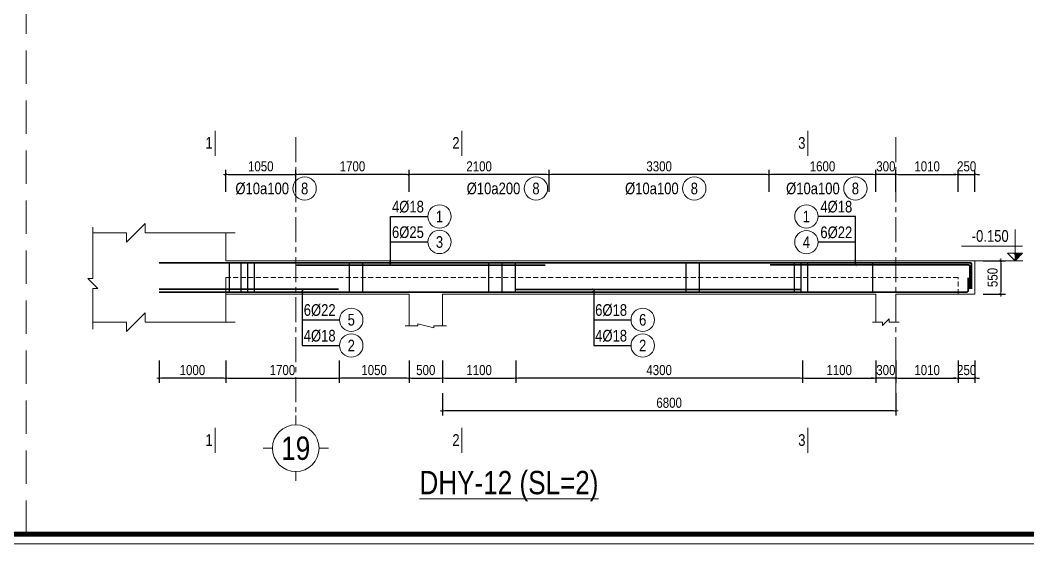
# Model space of a CAD drawing. Header units: millimetres. Extents: x 397144 to 10081729, y 99180 to 1327802.
# Drawn here: x 4993426 to 5008539, y 680550 to 688403 of the extents above; entities that cross this region are included whole.
import ezdxf
from ezdxf.enums import TextEntityAlignment as Align

# ---------------------------------------------------------------- set-up
doc = ezdxf.new("R2010")
doc.units = ezdxf.units.MM
doc.header["$PDSIZE"] = -10
doc.linetypes.add('CENTER', pattern=[2, 1.25, -0.25, 0.25, -0.25])
doc.linetypes.add('HIDDEN', pattern=[0.375, 0.25, -0.125])
doc.layers.get('0').update_dxf_attribs({"linetype": 'CONTINUOUS'})
doc.layers.get('Defpoints').update_dxf_attribs({"color": 12, "linetype": 'CONTINUOUS'})
for name, color, linetype, lineweight in [('DBAO', 3, 'CONTINUOUS', 13), ('kata_dim', 8, 'CONTINUOUS', 13), ('kata_grid', 8, 'CENTER', 13), ('kata_net khuat', 9, 'HIDDEN', 5), ('kata_net manh', 8, 'CONTINUOUS', 5), ('kata_net thay', 4, 'CONTINUOUS', 20), ('kata_text', 7, 'CONTINUOUS', 20), ('kata_thep chu', 1, 'CONTINUOUS', 35), ('kata_thep dai', 220, 'CONTINUOUS', 25)]:
    doc.layers.add(name, color=color, linetype=linetype, lineweight=lineweight)
doc.layers.add('KTH', color=7, linetype='CONTINUOUS', lineweight=5, true_color=0x004d99)
doc.styles.add('kata_text', font='arial.ttf', dxfattribs={"width": 0.8})
doc.styles.add('Star-HelCon', font='VHELVCN_0.TTF')
doc.dimstyles.new('kata_dim_70', dxfattribs={"dimscale": 70, "dimtxt": 2.15, "dimasz": 0.5, "dimexe": 1, "dimexo": 2, "dimtad": 1, "dimdec": 0, "dimrnd": 5, "dimzin": 0, "dimdsep": 46, "dimtxsty": 'Star-HelCon', "dimblk": 'kata_block_ArchTick', "dimcen": 0.09, "dimdle": 1.2, "dimclrd": 8, "dimclre": 8, "dimclrt": 3, "dimadec": 0, "dimazin": 0, "dimtfac": 1, "dimtdec": 0, "dimtix": 1, "dimtmove": 2, "dimatfit": 3, "dimfxl": 3.75, "dimfxlon": 1, "dimtolj": 1, "dimtzin": 0, "dimarcsym": 0})

# ---------------------------------------------------------------- blocks, each defined once
blk = doc.blocks.new('CHG_XX_Khung ten')
blk.add_lwpolyline([(15, 579), (826, 579), (826, 15), (15, 15)], close=True)
at = {"color": 4, "linetype": 'Continuous', "const_width": 1}
blk.add_lwpolyline([(17, 577), (824, 577), (824, 17), (17, 17)], close=True, dxfattribs=at)
blk = doc.blocks.new('kata_block_TD')
at = {"color": 6, "linetype": 'ByBlock', "lineweight": -2, "style": 'kata_text', "width": 0.8}
blk.add_attdef('SECTDET2', text='', height=5, dxfattribs=at).set_placement((0, 7.97), align=Align.CENTER)
at = {"color": 0, "linetype": 'ByBlock', "lineweight": -2, "style": 'kata_text', "width": 0.8}
blk.add_attdef('SECTDET1', text='', height=5, dxfattribs=at).set_placement((0, 1.47), align=Align.CENTER)
at = {"color": 3, "lineweight": 25, "style": 'kata_text', "width": 0.8}
blk.add_attdef('SSCALE', text='', height=2.5, dxfattribs=at).set_placement((0, -4), align=Align.CENTER)
blk = doc.blocks.new('kata_block_ArchTick')
at = {"color": 8}
blk.add_line((1, 0), (-1, 0), dxfattribs=at)
at = {"color": 8, "const_width": 0.15}
blk.add_lwpolyline([(-0.5, -0.5), (0.5, 0.5)], dxfattribs=at)
blk = doc.blocks.new('*D735')
at = {"layer": 'Defpoints', "color": 0, "transparency": 16777216}
for p in [(5006259, 686089), (5006259, 684794), (5006559, 684794)]:
    blk.add_point(p, dxfattribs=at)
at = {"layer": 'kata_dim', "color": 8, "lineweight": -2, "transparency": 16777216}
for p, q in [((5006259, 685827), (5006259, 686159)), ((5006559, 685827), (5006559, 686159)), ((5006224, 686089), (5006189, 686089)), ((5006559, 686089), (5006259, 686089)), ((5006594, 686089), (5006629, 686089))]:
    blk.add_line(p, q, dxfattribs=at)
at = {"layer": 'kata_dim', "color": 8, "lineweight": -2, "transparency": 16777216, "xscale": 35, "yscale": 35, "zscale": 35}
blk.add_blockref('kata_block_ArchTick', (5006259, 686089), dxfattribs=at)
at = {"layer": 'kata_dim', "color": 8, "lineweight": -2, "transparency": 16777216, "xscale": 35, "yscale": 35, "zscale": 35, "rotation": 180}
blk.add_blockref('kata_block_ArchTick', (5006559, 686089), dxfattribs=at)
at = {"layer": 'kata_dim', "color": 3, "transparency": 16777216, "insert": (5006409, 686210), "char_height": 150.5, "attachment_point": 5, "style": 'Star-HelCon'}
blk.add_mtext('\\A1;300', dxfattribs=at)
blk = doc.blocks.new('*D736')
at = {"layer": 'Defpoints', "color": 0, "transparency": 16777216}
for p in [(5004659, 686089), (5004659, 684794), (5006259, 684794)]:
    blk.add_point(p, dxfattribs=at)
at = {"layer": 'kata_dim', "color": 8, "lineweight": -2, "transparency": 16777216}
for p, q in [((5004659, 685827), (5004659, 686159)), ((5006259, 685827), (5006259, 686159)), ((5006224, 686089), (5004694, 686089))]:
    blk.add_line(p, q, dxfattribs=at)
at = {"layer": 'kata_dim', "color": 8, "lineweight": -2, "transparency": 16777216, "xscale": 35, "yscale": 35, "zscale": 35, "rotation": 180}
blk.add_blockref('kata_block_ArchTick', (5004659, 686089), dxfattribs=at)
at = {"layer": 'kata_dim', "color": 8, "lineweight": -2, "transparency": 16777216, "xscale": 35, "yscale": 35, "zscale": 35}
blk.add_blockref('kata_block_ArchTick', (5006259, 686089), dxfattribs=at)
at = {"layer": 'kata_dim', "color": 3, "transparency": 16777216, "insert": (5005459, 686210), "char_height": 150.5, "attachment_point": 5, "style": 'Star-HelCon'}
blk.add_mtext('\\A1;1600', dxfattribs=at)
blk = doc.blocks.new('*D737')
at = {"layer": 'Defpoints', "color": 0, "transparency": 16777216}
for p in [(5001359, 686089), (5001359, 684794), (5004659, 684794)]:
    blk.add_point(p, dxfattribs=at)
at = {"layer": 'kata_dim', "color": 8, "lineweight": -2, "transparency": 16777216}
for p, q in [((5001359, 685827), (5001359, 686159)), ((5004659, 685827), (5004659, 686159)), ((5004624, 686089), (5001394, 686089))]:
    blk.add_line(p, q, dxfattribs=at)
at = {"layer": 'kata_dim', "color": 8, "lineweight": -2, "transparency": 16777216, "xscale": 35, "yscale": 35, "zscale": 35, "rotation": 180}
blk.add_blockref('kata_block_ArchTick', (5001359, 686089), dxfattribs=at)
at = {"layer": 'kata_dim', "color": 8, "lineweight": -2, "transparency": 16777216, "xscale": 35, "yscale": 35, "zscale": 35}
blk.add_blockref('kata_block_ArchTick', (5004659, 686089), dxfattribs=at)
at = {"layer": 'kata_dim', "color": 3, "transparency": 16777216, "insert": (5003009, 686210), "char_height": 150.5, "attachment_point": 5, "style": 'Star-HelCon'}
blk.add_mtext('\\A1;3300', dxfattribs=at)
blk = doc.blocks.new('*D738')
at = {"layer": 'Defpoints', "color": 0, "transparency": 16777216}
for p in [(4997559, 686089), (4997559, 684794), (4999259, 684294)]:
    blk.add_point(p, dxfattribs=at)
at = {"layer": 'kata_dim', "color": 8, "lineweight": -2, "transparency": 16777216}
for p, q in [((4997559, 685827), (4997559, 686159)), ((4999259, 685827), (4999259, 686159)), ((4999224, 686089), (4997594, 686089))]:
    blk.add_line(p, q, dxfattribs=at)
at = {"layer": 'kata_dim', "color": 8, "lineweight": -2, "transparency": 16777216, "xscale": 35, "yscale": 35, "zscale": 35, "rotation": 180}
blk.add_blockref('kata_block_ArchTick', (4997559, 686089), dxfattribs=at)
at = {"layer": 'kata_dim', "color": 8, "lineweight": -2, "transparency": 16777216, "xscale": 35, "yscale": 35, "zscale": 35}
blk.add_blockref('kata_block_ArchTick', (4999259, 686089), dxfattribs=at)
at = {"layer": 'kata_dim', "color": 3, "transparency": 16777216, "insert": (4998409, 686210), "char_height": 150.5, "attachment_point": 5, "style": 'Star-HelCon'}
blk.add_mtext('\\A1;1700', dxfattribs=at)
blk = doc.blocks.new('*D739')
at = {"layer": 'Defpoints', "color": 0, "transparency": 16777216}
for p in [(5007151, 684794), (5007151, 684294), (5008131, 684294)]:
    blk.add_point(p, dxfattribs=at)
at = {"layer": 'kata_dim', "color": 8, "lineweight": -2, "transparency": 16777216}
for p, q in [((5007868, 684794), (5008201, 684794)), ((5008131, 684759), (5008131, 684329)), ((5007868, 684294), (5008201, 684294))]:
    blk.add_line(p, q, dxfattribs=at)
at = {"layer": 'kata_dim', "color": 8, "lineweight": -2, "transparency": 16777216, "xscale": 35, "yscale": 35, "zscale": 35}
for p, rotation in [((5008131, 684794), 90), ((5008131, 684294), 270)]:
    blk.add_blockref('kata_block_ArchTick', p, dxfattribs=dict(at, rotation=rotation))
at = {"layer": 'kata_dim', "color": 3, "transparency": 16777216, "insert": (5008010, 684544), "char_height": 150.5, "attachment_point": 5, "rotation": 90, "style": 'Star-HelCon'}
blk.add_mtext('\\A1;550', dxfattribs=at)
blk = doc.blocks.new('kata_block_CT')
blk.add_hatch(color=256).paths.add_polyline_path([(0, 1.6), (-1.61, 1.6), (0, 0)])
at = {"ltscale": 50}
h = blk.add_hatch(dxfattribs=at)
h.set_pattern_fill('ANSI31', color=8, scale=1.406, style=0)
h.paths.add_polyline_path([(0, 1.6), (0, 0), (1.61, 1.6)])
at = {"color": 8, "ltscale": 50}
for p, q in [((-1.59, 3.14), (11.47, 3.14)), ((11.56, 0), (-1.64, 0))]:
    blk.add_line(p, q, dxfattribs=at)
for points in [[(0, 6.69), (0, 0)], [(0, 0), (-1.61, 1.6), (0, 1.6)], [(0, 0), (1.61, 1.6), (0, 1.6)]]:
    blk.add_lwpolyline(points, dxfattribs=at)
at = {"color": 3, "style": 'kata_text', "width": 0.8}
blk.add_attdef('CT', (1.41, 4.07), '', height=2.5, dxfattribs=at)
blk = doc.blocks.new('*D740')
at = {"layer": 'Defpoints', "color": 0, "transparency": 16777216}
for p in [(5006559, 683874), (4999759, 683278), (4999759, 682544)]:
    blk.add_point(p, dxfattribs=at)
at = {"layer": 'kata_dim', "color": 8, "lineweight": -2, "transparency": 16777216}
for p, q in [((4999759, 682807), (4999759, 682474)), ((5006559, 682807), (5006559, 682474)), ((5006524, 682544), (4999794, 682544))]:
    blk.add_line(p, q, dxfattribs=at)
at = {"layer": 'kata_dim', "color": 8, "lineweight": -2, "transparency": 16777216, "xscale": 35, "yscale": 35, "zscale": 35, "rotation": 180}
blk.add_blockref('kata_block_ArchTick', (4999759, 682544), dxfattribs=at)
at = {"layer": 'kata_dim', "color": 8, "lineweight": -2, "transparency": 16777216, "xscale": 35, "yscale": 35, "zscale": 35}
blk.add_blockref('kata_block_ArchTick', (5006559, 682544), dxfattribs=at)
at = {"layer": 'kata_dim', "color": 3, "transparency": 16777216, "insert": (5003159, 682665), "char_height": 150.5, "attachment_point": 5, "style": 'Star-HelCon'}
blk.add_mtext('\\A1;6800', dxfattribs=at)
blk = doc.blocks.new('*D741')
at = {"layer": 'Defpoints', "color": 0, "transparency": 16777216}
for p in [(5006259, 684294), (5006559, 684294), (5006259, 683034)]:
    blk.add_point(p, dxfattribs=at)
at = {"layer": 'kata_dim', "color": 8, "lineweight": -2, "transparency": 16777216}
for p, q in [((5006259, 683297), (5006259, 682964)), ((5006559, 683297), (5006559, 682964)), ((5006224, 683034), (5006189, 683034)), ((5006559, 683034), (5006259, 683034)), ((5006594, 683034), (5006629, 683034))]:
    blk.add_line(p, q, dxfattribs=at)
at = {"layer": 'kata_dim', "color": 8, "lineweight": -2, "transparency": 16777216, "xscale": 35, "yscale": 35, "zscale": 35}
blk.add_blockref('kata_block_ArchTick', (5006259, 683034), dxfattribs=at)
at = {"layer": 'kata_dim', "color": 8, "lineweight": -2, "transparency": 16777216, "xscale": 35, "yscale": 35, "zscale": 35, "rotation": 180}
blk.add_blockref('kata_block_ArchTick', (5006559, 683034), dxfattribs=at)
at = {"layer": 'kata_dim', "color": 3, "transparency": 16777216, "insert": (5006409, 683155), "char_height": 150.5, "attachment_point": 5, "style": 'Star-HelCon'}
blk.add_mtext('\\A1;300', dxfattribs=at)
blk = doc.blocks.new('*D742')
at = {"layer": 'Defpoints', "color": 0, "transparency": 16777216}
for p in [(5005159, 684294), (5006259, 684294), (5006259, 683034)]:
    blk.add_point(p, dxfattribs=at)
at = {"layer": 'kata_dim', "color": 8, "lineweight": -2, "transparency": 16777216}
for p, q in [((5005159, 683297), (5005159, 682964)), ((5006259, 683297), (5006259, 682964)), ((5005194, 683034), (5006224, 683034))]:
    blk.add_line(p, q, dxfattribs=at)
at = {"layer": 'kata_dim', "color": 8, "lineweight": -2, "transparency": 16777216, "xscale": 35, "yscale": 35, "zscale": 35, "rotation": 180}
blk.add_blockref('kata_block_ArchTick', (5005159, 683034), dxfattribs=at)
at = {"layer": 'kata_dim', "color": 8, "lineweight": -2, "transparency": 16777216, "xscale": 35, "yscale": 35, "zscale": 35}
blk.add_blockref('kata_block_ArchTick', (5006259, 683034), dxfattribs=at)
at = {"layer": 'kata_dim', "color": 3, "transparency": 16777216, "insert": (5005709, 683155), "char_height": 150.5, "attachment_point": 5, "style": 'Star-HelCon'}
blk.add_mtext('\\A1;1100', dxfattribs=at)
blk = doc.blocks.new('*D743')
at = {"layer": 'Defpoints', "color": 0, "transparency": 16777216}
for p in [(5005159, 684294), (5000859, 683297), (5000859, 683034)]:
    blk.add_point(p, dxfattribs=at)
at = {"layer": 'kata_dim', "color": 8, "lineweight": -2, "transparency": 16777216}
for p, q in [((5005159, 683297), (5005159, 682964)), ((5000859, 683157), (5000859, 682964)), ((5005124, 683034), (5000894, 683034))]:
    blk.add_line(p, q, dxfattribs=at)
at = {"layer": 'kata_dim', "color": 8, "lineweight": -2, "transparency": 16777216, "xscale": 35, "yscale": 35, "zscale": 35, "rotation": 180}
blk.add_blockref('kata_block_ArchTick', (5000859, 683034), dxfattribs=at)
at = {"layer": 'kata_dim', "color": 8, "lineweight": -2, "transparency": 16777216, "xscale": 35, "yscale": 35, "zscale": 35}
blk.add_blockref('kata_block_ArchTick', (5005159, 683034), dxfattribs=at)
at = {"layer": 'kata_dim', "color": 3, "transparency": 16777216, "insert": (5003009, 683155), "char_height": 150.5, "attachment_point": 5, "style": 'Star-HelCon'}
blk.add_mtext('\\A1;4300', dxfattribs=at)
blk = doc.blocks.new('*D744')
at = {"layer": 'Defpoints', "color": 0, "transparency": 16777216}
for p in [(4995509, 685827), (4996509, 684294), (4995509, 683034)]:
    blk.add_point(p, dxfattribs=at)
at = {"layer": 'kata_dim', "color": 8, "lineweight": -2, "transparency": 16777216}
for p, q in [((4995509, 683297), (4995509, 682964)), ((4996509, 683297), (4996509, 682964)), ((4996474, 683034), (4995544, 683034))]:
    blk.add_line(p, q, dxfattribs=at)
at = {"layer": 'kata_dim', "color": 8, "lineweight": -2, "transparency": 16777216, "xscale": 35, "yscale": 35, "zscale": 35, "rotation": 180}
blk.add_blockref('kata_block_ArchTick', (4995509, 683034), dxfattribs=at)
at = {"layer": 'kata_dim', "color": 8, "lineweight": -2, "transparency": 16777216, "xscale": 35, "yscale": 35, "zscale": 35}
blk.add_blockref('kata_block_ArchTick', (4996509, 683034), dxfattribs=at)
at = {"layer": 'kata_dim', "color": 3, "transparency": 16777216, "insert": (4996009, 683155), "char_height": 150.5, "attachment_point": 5, "style": 'Star-HelCon'}
blk.add_mtext('\\A1;1000', dxfattribs=at)
blk = doc.blocks.new('kata_block_GRID')
for p, q in [((0, 5), (0, 7)), ((-5, 0), (-7, 0)), ((5, 0), (7, 0)), ((0, -5), (0, -7))]:
    blk.add_line(p, q)
blk.add_circle((0, 0), 5)
at = {"color": 7, "style": 'kata_text', "width": 0.8}
blk.add_attdef('GRID', text='', height=5, dxfattribs=at).set_placement((0, 0), align=Align.MIDDLE)
blk = doc.blocks.new('*U11')
blk.add_circle((2.5, 0), 2.5)
at = {"layer": 'kata_text', "color": 3, "style": 'kata_text', "width": 0.8}
blk.add_attdef('DK2', text='', height=2.5, dxfattribs=at).set_placement((-0.85, 0.85), align=Align.RIGHT)
at = {"layer": 'kata_text', "color": 7, "style": 'kata_text', "width": 0.8}
blk.add_attdef('SH3', text='', height=2.5, dxfattribs=at).set_placement((2.5, 0), align=Align.MIDDLE)
blk = doc.blocks.new('*U14')
blk.add_circle((2.5, 0), 2.5)
at = {"layer": 'kata_text', "color": 3, "style": 'kata_text', "width": 0.8}
blk.add_attdef('DKKC2', text='', height=2.5, dxfattribs=at).set_placement((-0.85, -1.25), align=Align.RIGHT)
at = {"layer": 'kata_text', "color": 7, "style": 'kata_text', "width": 0.8}
blk.add_attdef('SH3', text='', height=2.5, dxfattribs=at).set_placement((2.5, 0), align=Align.MIDDLE)
blk = doc.blocks.new('*U12')
blk.add_circle((-2.5, 0), 2.5)
at = {"layer": 'kata_text', "color": 3, "style": 'kata_text', "width": 0.8}
blk.add_attdef('DK1', (0.5, 0.85), '', height=2.5, dxfattribs=at)
at = {"layer": 'kata_text', "color": 7, "style": 'kata_text', "width": 0.8}
blk.add_attdef('SH2', text='', height=2.5, dxfattribs=at).set_placement((-2.5, 0), align=Align.MIDDLE)
blk = doc.blocks.new('*D745')
at = {"layer": 'Defpoints', "color": 0, "transparency": 16777216}
for p in [(4996509, 684294), (4998209, 684294), (4998209, 683034)]:
    blk.add_point(p, dxfattribs=at)
at = {"layer": 'kata_dim', "color": 8, "lineweight": -2, "transparency": 16777216}
for p, q in [((4996509, 683297), (4996509, 682964)), ((4998209, 683297), (4998209, 682964)), ((4996544, 683034), (4998174, 683034))]:
    blk.add_line(p, q, dxfattribs=at)
at = {"layer": 'kata_dim', "color": 8, "lineweight": -2, "transparency": 16777216, "xscale": 35, "yscale": 35, "zscale": 35, "rotation": 180}
blk.add_blockref('kata_block_ArchTick', (4996509, 683034), dxfattribs=at)
at = {"layer": 'kata_dim', "color": 8, "lineweight": -2, "transparency": 16777216, "xscale": 35, "yscale": 35, "zscale": 35}
blk.add_blockref('kata_block_ArchTick', (4998209, 683034), dxfattribs=at)
at = {"layer": 'kata_dim', "color": 3, "transparency": 16777216, "insert": (4997359, 683155), "char_height": 150.5, "attachment_point": 5, "style": 'Star-HelCon'}
blk.add_mtext('\\A1;1700', dxfattribs=at)
blk = doc.blocks.new('*D746')
at = {"layer": 'Defpoints', "color": 0, "transparency": 16777216}
for p in [(4997559, 686089), (4996509, 685214), (4997559, 684794)]:
    blk.add_point(p, dxfattribs=at)
at = {"layer": 'KTH', "color": 8, "lineweight": -2, "transparency": 16777216}
for p, q in [((4996509, 685827), (4996509, 686159)), ((4997559, 685827), (4997559, 686159)), ((4996544, 686089), (4997524, 686089))]:
    blk.add_line(p, q, dxfattribs=at)
at = {"layer": 'KTH', "color": 8, "lineweight": -2, "transparency": 16777216, "xscale": 35, "yscale": 35, "zscale": 35, "rotation": 180}
blk.add_blockref('kata_block_ArchTick', (4996509, 686089), dxfattribs=at)
at = {"layer": 'KTH', "color": 8, "lineweight": -2, "transparency": 16777216, "xscale": 35, "yscale": 35, "zscale": 35}
blk.add_blockref('kata_block_ArchTick', (4997559, 686089), dxfattribs=at)
at = {"layer": 'KTH', "color": 3, "transparency": 16777216, "insert": (4997034, 686210), "char_height": 150.5, "attachment_point": 5, "style": 'Star-HelCon'}
blk.add_mtext('\\A1;1050', dxfattribs=at)
blk = doc.blocks.new('*D747')
at = {"layer": 'Defpoints', "color": 0, "ltscale": 0.8, "transparency": 16777216}
for p in [(5007496, 686089), (5006559, 684794), (5007496, 684544)]:
    blk.add_point(p, dxfattribs=at)
at = {"layer": 'kata_net thay', "color": 8, "lineweight": -2, "ltscale": 0.8, "transparency": 16777216}
for p, q in [((5006559, 685827), (5006559, 686159)), ((5007496, 685827), (5007496, 686159)), ((5006594, 686089), (5007461, 686089))]:
    blk.add_line(p, q, dxfattribs=at)
at = {"layer": 'kata_net thay', "color": 8, "lineweight": -2, "ltscale": 0.8, "transparency": 16777216, "xscale": 35, "yscale": 35, "zscale": 35, "rotation": 180}
blk.add_blockref('kata_block_ArchTick', (5006559, 686089), dxfattribs=at)
at = {"layer": 'kata_net thay', "color": 8, "lineweight": -2, "ltscale": 0.8, "transparency": 16777216, "xscale": 35, "yscale": 35, "zscale": 35}
blk.add_blockref('kata_block_ArchTick', (5007496, 686089), dxfattribs=at)
at = {"layer": 'kata_net thay', "color": 3, "ltscale": 0.8, "transparency": 16777216, "insert": (5007028, 686210), "char_height": 150.5, "attachment_point": 5, "style": 'Star-HelCon'}
blk.add_mtext('\\A1;1010', dxfattribs=at)
blk = doc.blocks.new('*D758')
at = {"layer": 'Defpoints', "color": 0, "ltscale": 0.8, "transparency": 16777216}
for p in [(5007746, 686089), (5007746, 684794), (5007496, 684544)]:
    blk.add_point(p, dxfattribs=at)
at = {"layer": 'kata_net thay', "color": 8, "lineweight": -2, "ltscale": 0.8, "transparency": 16777216}
for p, q in [((5007496, 685827), (5007496, 686159)), ((5007746, 685827), (5007746, 686159)), ((5007461, 686089), (5007426, 686089)), ((5007496, 686089), (5007746, 686089)), ((5007781, 686089), (5007816, 686089))]:
    blk.add_line(p, q, dxfattribs=at)
at = {"layer": 'kata_net thay', "color": 8, "lineweight": -2, "ltscale": 0.8, "transparency": 16777216, "xscale": 35, "yscale": 35, "zscale": 35}
blk.add_blockref('kata_block_ArchTick', (5007496, 686089), dxfattribs=at)
at = {"layer": 'kata_net thay', "color": 8, "lineweight": -2, "ltscale": 0.8, "transparency": 16777216, "xscale": 35, "yscale": 35, "zscale": 35, "rotation": 180}
blk.add_blockref('kata_block_ArchTick', (5007746, 686089), dxfattribs=at)
at = {"layer": 'kata_net thay', "color": 3, "ltscale": 0.8, "transparency": 16777216, "insert": (5007621, 686210), "char_height": 150.5, "attachment_point": 5, "style": 'Star-HelCon'}
blk.add_mtext('\\A1;250', dxfattribs=at)
blk = doc.blocks.new('*D759')
at = {"layer": 'Defpoints', "color": 0, "ltscale": 0.8, "transparency": 16777216}
for p in [(5006559, 684294), (5007496, 684294), (5007496, 683034)]:
    blk.add_point(p, dxfattribs=at)
at = {"layer": 'kata_net thay', "color": 8, "lineweight": -2, "ltscale": 0.8, "transparency": 16777216}
for p, q in [((5006559, 683297), (5006559, 682964)), ((5007496, 683297), (5007496, 682964)), ((5006594, 683034), (5007461, 683034))]:
    blk.add_line(p, q, dxfattribs=at)
at = {"layer": 'kata_net thay', "color": 8, "lineweight": -2, "ltscale": 0.8, "transparency": 16777216, "xscale": 35, "yscale": 35, "zscale": 35, "rotation": 180}
blk.add_blockref('kata_block_ArchTick', (5006559, 683034), dxfattribs=at)
at = {"layer": 'kata_net thay', "color": 8, "lineweight": -2, "ltscale": 0.8, "transparency": 16777216, "xscale": 35, "yscale": 35, "zscale": 35}
blk.add_blockref('kata_block_ArchTick', (5007496, 683034), dxfattribs=at)
at = {"layer": 'kata_net thay', "color": 3, "ltscale": 0.8, "transparency": 16777216, "insert": (5007028, 683155), "char_height": 150.5, "attachment_point": 5, "style": 'Star-HelCon'}
blk.add_mtext('\\A1;1010', dxfattribs=at)
blk = doc.blocks.new('*D760')
at = {"layer": 'Defpoints', "color": 0, "ltscale": 0.8, "transparency": 16777216}
for p in [(5007496, 684294), (5007746, 684294), (5007746, 683034)]:
    blk.add_point(p, dxfattribs=at)
at = {"layer": 'kata_net thay', "color": 8, "lineweight": -2, "ltscale": 0.8, "transparency": 16777216}
for p, q in [((5007496, 683297), (5007496, 682964)), ((5007746, 683297), (5007746, 682964)), ((5007461, 683034), (5007426, 683034)), ((5007496, 683034), (5007746, 683034)), ((5007781, 683034), (5007816, 683034))]:
    blk.add_line(p, q, dxfattribs=at)
at = {"layer": 'kata_net thay', "color": 8, "lineweight": -2, "ltscale": 0.8, "transparency": 16777216, "xscale": 35, "yscale": 35, "zscale": 35}
blk.add_blockref('kata_block_ArchTick', (5007496, 683034), dxfattribs=at)
at = {"layer": 'kata_net thay', "color": 8, "lineweight": -2, "ltscale": 0.8, "transparency": 16777216, "xscale": 35, "yscale": 35, "zscale": 35, "rotation": 180}
blk.add_blockref('kata_block_ArchTick', (5007746, 683034), dxfattribs=at)
at = {"layer": 'kata_net thay', "color": 3, "ltscale": 0.8, "transparency": 16777216, "insert": (5007621, 683155), "char_height": 150.5, "attachment_point": 5, "style": 'Star-HelCon'}
blk.add_mtext('\\A1;250', dxfattribs=at)
blk = doc.blocks.new('kata_block_SECBAL')
at = {"color": 0, "linetype": 'ByBlock', "lineweight": -2}
blk.add_line((0, 4.36), (0, -1), dxfattribs=at)
at = {"color": 0, "linetype": 'ByBlock', "lineweight": -2, "style": 'kata_text', "width": 0.8}
blk.add_attdef('DETAIL', text='', height=2.5, dxfattribs=at).set_placement((-0.5, 1.75), align=Align.MIDDLE_RIGHT)
blk = doc.blocks.new('*U15')
at = {"color": 0, "linetype": 'ByBlock', "lineweight": -2}
blk.add_line((0, -1), (0, 4.36), dxfattribs=at)
at = {"color": 0, "linetype": 'ByBlock', "lineweight": -2, "style": 'kata_text', "width": 0.8}
blk.add_attdef('DETAIL', text='', height=2.5, dxfattribs=at).set_placement((-0.5, 1.75), align=Align.MIDDLE_RIGHT)
blk = doc.blocks.new('*D754')
at = {"layer": 'Defpoints', "color": 0, "transparency": 16777216}
for p in [(4999259, 684294), (4999759, 684294), (4999759, 683034)]:
    blk.add_point(p, dxfattribs=at)
at = {"layer": 'kata_dim', "color": 8, "lineweight": -2, "transparency": 16777216}
for p, q in [((4999259, 683297), (4999259, 682964)), ((4999759, 683297), (4999759, 682964)), ((4999294, 683034), (4999724, 683034))]:
    blk.add_line(p, q, dxfattribs=at)
at = {"layer": 'kata_dim', "color": 8, "lineweight": -2, "transparency": 16777216, "xscale": 35, "yscale": 35, "zscale": 35, "rotation": 180}
blk.add_blockref('kata_block_ArchTick', (4999259, 683034), dxfattribs=at)
at = {"layer": 'kata_dim', "color": 8, "lineweight": -2, "transparency": 16777216, "xscale": 35, "yscale": 35, "zscale": 35}
blk.add_blockref('kata_block_ArchTick', (4999759, 683034), dxfattribs=at)
at = {"layer": 'kata_dim', "color": 3, "transparency": 16777216, "insert": (4999509, 683155), "char_height": 150.5, "attachment_point": 5, "style": 'Star-HelCon'}
blk.add_mtext('\\A1;500', dxfattribs=at)
blk = doc.blocks.new('*D755')
at = {"layer": 'Defpoints', "color": 0, "transparency": 16777216}
for p in [(4999759, 684294), (5000859, 684294), (5000859, 683034)]:
    blk.add_point(p, dxfattribs=at)
at = {"layer": 'kata_dim', "color": 8, "lineweight": -2, "transparency": 16777216}
for p, q in [((4999759, 683297), (4999759, 682964)), ((5000859, 683297), (5000859, 682964)), ((4999794, 683034), (5000824, 683034))]:
    blk.add_line(p, q, dxfattribs=at)
at = {"layer": 'kata_dim', "color": 8, "lineweight": -2, "transparency": 16777216, "xscale": 35, "yscale": 35, "zscale": 35, "rotation": 180}
blk.add_blockref('kata_block_ArchTick', (4999759, 683034), dxfattribs=at)
at = {"layer": 'kata_dim', "color": 8, "lineweight": -2, "transparency": 16777216, "xscale": 35, "yscale": 35, "zscale": 35}
blk.add_blockref('kata_block_ArchTick', (5000859, 683034), dxfattribs=at)
at = {"layer": 'kata_dim', "color": 3, "transparency": 16777216, "insert": (5000309, 683155), "char_height": 150.5, "attachment_point": 5, "style": 'Star-HelCon'}
blk.add_mtext('\\A1;1100', dxfattribs=at)
blk = doc.blocks.new('*D756')
at = {"layer": 'Defpoints', "color": 0, "transparency": 16777216}
for p in [(4999259, 686089), (5001359, 684794), (4999259, 684294)]:
    blk.add_point(p, dxfattribs=at)
at = {"layer": 'kata_dim', "color": 8, "lineweight": -2, "transparency": 16777216}
for p, q in [((4999259, 685827), (4999259, 686159)), ((5001359, 685827), (5001359, 686159)), ((5001324, 686089), (4999294, 686089))]:
    blk.add_line(p, q, dxfattribs=at)
at = {"layer": 'kata_dim', "color": 8, "lineweight": -2, "transparency": 16777216, "xscale": 35, "yscale": 35, "zscale": 35, "rotation": 180}
blk.add_blockref('kata_block_ArchTick', (4999259, 686089), dxfattribs=at)
at = {"layer": 'kata_dim', "color": 8, "lineweight": -2, "transparency": 16777216, "xscale": 35, "yscale": 35, "zscale": 35}
blk.add_blockref('kata_block_ArchTick', (5001359, 686089), dxfattribs=at)
at = {"layer": 'kata_dim', "color": 3, "transparency": 16777216, "insert": (5000309, 686210), "char_height": 150.5, "attachment_point": 5, "style": 'Star-HelCon'}
blk.add_mtext('\\A1;2100', dxfattribs=at)
blk = doc.blocks.new('*D757')
at = {"layer": 'Defpoints', "color": 0, "transparency": 16777216}
for p in [(4998209, 684294), (4999259, 684294), (4998209, 683034)]:
    blk.add_point(p, dxfattribs=at)
at = {"layer": 'kata_dim', "color": 8, "lineweight": -2, "transparency": 16777216}
for p, q in [((4998209, 683297), (4998209, 682964)), ((4999259, 683297), (4999259, 682964)), ((4999224, 683034), (4998244, 683034))]:
    blk.add_line(p, q, dxfattribs=at)
at = {"layer": 'kata_dim', "color": 8, "lineweight": -2, "transparency": 16777216, "xscale": 35, "yscale": 35, "zscale": 35, "rotation": 180}
blk.add_blockref('kata_block_ArchTick', (4998209, 683034), dxfattribs=at)
at = {"layer": 'kata_dim', "color": 8, "lineweight": -2, "transparency": 16777216, "xscale": 35, "yscale": 35, "zscale": 35}
blk.add_blockref('kata_block_ArchTick', (4999259, 683034), dxfattribs=at)
at = {"layer": 'kata_dim', "color": 3, "transparency": 16777216, "insert": (4998734, 683155), "char_height": 150.5, "attachment_point": 5, "style": 'Star-HelCon'}
blk.add_mtext('\\A1;1050', dxfattribs=at)

msp = doc.modelspace()

# ---------------------------------------------------------------- block references
at = {"layer": 'kata_net thay', "xscale": 72.589395827735, "yscale": 72.589395827735, "zscale": 72.589395827735}
msp.add_blockref('CHG_XX_Khung ten', (4967529.05019, 679461.165), dxfattribs=at)

# ---------------------------------------------------------------- next in the draw order: linework, layer by layer
at = {"layer": 'DBAO', "ltscale": 0.8}
msp.add_line((4993514.8183, 680695.18472), (4993714.8183, 680695.18472), dxfattribs=at)
at = {"layer": 'kata_dim'}
for points in [[(4994517.89307, 683770.08224), (4994517.89307, 684379.14957), (4994592.89307, 684379.14957), (4994442.89307, 684529.14957), (4994517.89307, 684529.14957), (4994517.89307, 685296.78724)], [(4996649.05632, 685214.39363), (4995299.05632, 685214.39363), (4995299.05632, 685354.39363), (4995019.05632, 685074.39363), (4995019.05632, 685214.39363), (4994517.89307, 685214.39363)], [(4996649.05632, 683874.39363), (4995299.05632, 683874.39363), (4995299.05632, 684014.39363), (4995019.05632, 683734.39363), (4995019.05632, 683874.39363), (4994517.89307, 683874.39363)], [(5006609.05631, 683874.39363), (5006459.05631, 683874.39363), (5006459.05631, 683924.39363), (5006359.05631, 683824.39363), (5006359.05631, 683874.39363), (5006209.05631, 683874.39363)]]:
    msp.add_lwpolyline(points, dxfattribs=at)
at = {"layer": 'kata_grid', "ltscale": 300}
for p, q in [((4997559.05631, 686649.39363), (4997559.05631, 682474.39363)), ((5006559.05631, 686649.39363), (5006559.05631, 682474.39363))]:
    msp.add_line(p, q, dxfattribs=at)
at = {"layer": 'kata_net khuat', "ltscale": 2000}
msp.add_line((4993514.8183, 696949.96189), (4993514.8183, 680695.18472), dxfattribs=at)
at = {"layer": 'kata_net khuat', "ltscale": 300}
msp.add_line((5006559.05631, 684794.39363), (5006259.05631, 684794.39363), dxfattribs=at)
msp.add_lwpolyline([(5007745.99455, 684544.39363), (5007745.99455, 684294.39363), (5007495.99455, 684294.39363), (5007495.99455, 684544.39363), (4996509.05632, 684544.39363)], dxfattribs=at)
at = {"layer": 'kata_net thay'}
for p, q in [((4996509.05632, 684794.39363), (4996509.05632, 685214.39363)), ((5006559.05631, 684794.39363), (4996509.05632, 684794.39363)), ((4999259.05631, 683817.45422), (4999259.05631, 684294.39363)), ((4999759.05631, 683817.45422), (4999759.05631, 684294.39363))]:
    msp.add_line(p, q, dxfattribs=at)
for points in [[(5006559.05631, 684294.39363), (5007745.99455, 684294.39363), (5007745.99455, 684794.39363), (5006559.05631, 684794.39363)], [(4999259.05631, 684294.39363), (4996509.05632, 684294.39363), (4996509.05632, 683874.39363)], [(5006259.05631, 683874.39363), (5006259.05631, 684294.39363), (4999759.05631, 684294.39363)], [(5006559.05631, 684294.39363), (5006559.05631, 684294.39363), (5006559.05631, 683874.39363)], [(4999819.05631, 683817.45422), (4999629.05631, 683817.45422), (4999629.05631, 683787.45422), (4999389.05631, 683847.45422), (4999389.05631, 683817.45422), (4999199.05631, 683817.45422)]]:
    msp.add_lwpolyline(points, dxfattribs=at)
at = {"layer": 'kata_thep chu'}
for p, q in [((5007675.99455, 684765.39363), (4995509.05632, 684765.39363)), ((5001298.75795, 684726.39363), (4997559.05631, 684726.39363)), ((5007647.76618, 684733.12071), (5004671.67981, 684733.12071)), ((5007667.9445, 684372.51031), (5007667.76618, 684713.12071)), ((5007695.99455, 684375.17506), (5007695.99455, 684745.39363)), ((4998198.81047, 684368.39363), (4995509.05632, 684368.39363)), ((5005134.05631, 684364.39363), (5000848.50604, 684364.39363))]:
    msp.add_line(p, q, dxfattribs=at)
msp.add_lwpolyline([(5007641.48714, 684539.20183), (5007641.48714, 684343.39363, -0.4142135624), (5007621.48714, 684323.39363), (4995509.05632, 684323.39363)], format="xyb", dxfattribs=at)
for centre in [(5007675.99455, 684745.39363), (5007647.76618, 684713.12071)]:
    msp.add_arc(centre, 20, 0.000000027, 90, dxfattribs=at)
at = {"layer": 'kata_thep dai', "ltscale": 52.5}
for p, q in [((4996559.05632, 684769.39363), (4996559.05632, 684319.39363)), ((4996734.05632, 684769.39363), (4996734.05632, 684319.39363)), ((4996834.05632, 684769.39363), (4996834.05632, 684319.39363)), ((4996934.05632, 684769.39363), (4996934.05632, 684319.39363)), ((4998359.05632, 684769.39363), (4998359.05632, 684319.39363)), ((4998559.05632, 684769.39363), (4998559.05632, 684319.39363)), ((5000448.50604, 684769.39363), (5000448.50604, 684319.39363)), ((5000648.50604, 684769.39363), (5000648.50604, 684319.39363)), ((5000848.50604, 684769.39363), (5000848.50604, 684319.39363)), ((5003409.05631, 684769.39363), (5003409.05631, 684319.39363)), ((5003609.05631, 684769.39363), (5003609.05631, 684319.39363)), ((5005034.05631, 684769.39363), (5005034.05631, 684319.39363)), ((5005134.05631, 684769.39363), (5005134.05631, 684319.39363)), ((5005234.05631, 684769.39363), (5005234.05631, 684319.39363)), ((5006209.05631, 684769.39363), (5006209.05631, 684319.39363))]:
    msp.add_line(p, q, dxfattribs=at)
at = {"layer": 'KTH'}
msp.add_line((4996509.05632, 684294.39363), (4996509.05632, 684544.39363), dxfattribs=at)

# ---------------------------------------------------------------- next in the draw order: block references
at = {"layer": 'kata_dim', "color": 2, "xscale": 70, "yscale": 70, "zscale": 70}
for name, p, values in [('kata_block_SECBAL', (4996348.60601, 686439.39363), {'DETAIL': '1'}), ('kata_block_SECBAL', (5000051.01443, 686439.39363), {'DETAIL': '2'}), ('kata_block_SECBAL', (5005238.12674, 686439.39363), {'DETAIL': '3'}), ('*U15', (4996348.60601, 681984.39363), {'DETAIL': '1'}), ('*U15', (5000051.01443, 681984.39363), {'DETAIL': '2'}), ('*U15', (5005238.12674, 681984.39363), {'DETAIL': '3'})]:
    msp.add_blockref(name, p, dxfattribs=at).add_auto_attribs(values)
at = {"layer": 'kata_dim'}
ref = msp.add_blockref('kata_block_GRID', (4997559.05631, 681984.39363), dxfattribs=dict(at, xscale=-70, yscale=70, zscale=70))
ref.add_attrib('GRID', '19', dxfattribs={"layer": '0', "color": 7, "height": 350, "style": 'kata_text', "width": 0.8}).set_placement((4997559.05631, 681984.39363), align=Align.MIDDLE)
at = {"layer": 'kata_net manh', "xscale": 70, "yscale": 70, "zscale": 70}
for name, p, values in [('*U14', (4997517.6274, 685879.39363), {'SH3': '8', 'DKKC2': '%%C10a100'}), ('*U14', (5000986.83876, 685879.39363), {'SH3': '8', 'DKKC2': '%%C10a200'}), ('*U14', (5003361.58474, 685879.39363), {'SH3': '8', 'DKKC2': '%%C10a100'}), ('*U14', (5005777.04623, 685879.39363), {'SH3': '8', 'DKKC2': '%%C10a100'}), ('*U11', (4999539.97196, 685459.39363), {'SH3': '1', 'DK2': '4%%c18'}), ('*U12', (5005391.77867, 685459.39363), {'SH2': '1', 'DK1': '4%%c18'}), ('*U11', (4999539.97196, 685076.64432), {'SH3': '3', 'DK2': '6%%c25'}), ('*U12', (5005391.77867, 685074.39363), {'SH2': '4', 'DK1': '6%%c22'}), ('*U11', (4998216.62412, 683909.39363), {'SH3': '5', 'DK2': '6%%c22'}), ('*U11', (5002587.32507, 683909.39363), {'SH3': '6', 'DK2': '6%%c18'}), ('*U11', (4998216.62412, 683524.39363), {'SH3': '2', 'DK2': '4%%c18'}), ('*U11', (5002587.32507, 683524.39363), {'SH3': '2', 'DK2': '4%%c18'})]:
    msp.add_blockref(name, p, dxfattribs=at).add_auto_attribs(values)
at = {"layer": 'kata_text'}
ref = msp.add_blockref('kata_block_CT', (5008346.94258, 684794.39363), dxfattribs=dict(at, xscale=-70, yscale=70, zscale=70))
ref.add_attrib('CT', '-0.150', (5007696.86789, 685079.17262), dxfattribs={"layer": '0', "color": 3, "height": 175, "style": 'kata_text', "width": 0.8})
ref = msp.add_blockref('kata_block_TD', (5000756.61959, 681190.67319), dxfattribs=dict(at, xscale=70, yscale=70, zscale=70))
ref.add_attrib('SECTDET1', '%%UDHY-12 (SL=2)', dxfattribs={"layer": '0', "color": 0, "linetype": 'ByBlock', "lineweight": -2, "height": 350, "style": 'kata_text', "width": 0.8}).set_placement((5000756.61959, 681293.61866), align=Align.CENTER)

# ---------------------------------------------------------------- next in the draw order: dimensions: what is measured, and where the dimension line sits
at = {"layer": 'kata_dim'}
for base, p1, p2, picture, middle in [((4997559.05632, 686089.39363), (4999259.05631, 684294.39363), (4997559.05632, 684794.39363), '*D738', (4998409.05632, 686209.99896)), ((4999259.05631, 686089.39363), (5001359.05632, 684794.39363), (4999259.05631, 684294.39363), '*D756', (5000309.05631, 686209.99896)), ((5001359.05632, 686089.39363), (5004659.05631, 684794.39363), (5001359.05632, 684794.39363), '*D737', (5003009.05631, 686209.99896)), ((5004659.05631, 686089.39363), (5006259.05631, 684794.39363), (5004659.05631, 684794.39363), '*D736', (5005459.05631, 686209.99896)), ((5006259.05631, 686089.39363), (5006559.05631, 684794.39363), (5006259.05631, 684794.39363), '*D735', (5006409.05631, 686209.99896)), ((4995509.05632, 683034.39363), (4996509.05632, 684294.39363), (4995509.05632, 685826.89363), '*D744', (4996009.05632, 683154.99896)), ((4998209.05632, 683034.39363), (4996509.05632, 684294.39363), (4998209.05632, 684294.39363), '*D745', (4997359.05632, 683154.99896)), ((4998209.05632, 683034.39363), (4999259.05631, 684294.39363), (4998209.05632, 684294.39363), '*D757', (4998734.05631, 683154.99896)), ((5000859.05631, 683034.39363), (5005159.05631, 684294.39363), (5000859.05631, 683296.89363), '*D743', (5003009.05631, 683154.99896)), ((5006259.05631, 683034.39363), (5005159.05631, 684294.39363), (5006259.05631, 684294.39363), '*D742', (5005709.05631, 683154.99896)), ((5006259.05631, 683034.39363), (5006559.05631, 684294.39363), (5006259.05631, 684294.39363), '*D741', (5006409.05631, 683154.99896)), ((4999759.05631, 682544.39363), (5006559.05631, 683874.39363), (4999759.05631, 683278.20462), '*D740', (5003159.05631, 682664.99896))]:
    dim = msp.add_linear_dim(base=base, p1=p1, p2=p2, angle=180, dimstyle='kata_dim_70', dxfattribs=at)
    dim.commit()
    dim.dimension.update_dxf_attribs({"geometry": picture, "text_midpoint": middle})
dim = msp.add_linear_dim(base=(5008130.80119, 684294.39363), p1=(5007150.80119, 684794.39363), p2=(5007150.80119, 684294.39363), angle=270, text='550', dimstyle='kata_dim_70', dxfattribs=at)
dim.commit()
dim.dimension.update_dxf_attribs({"geometry": '*D739', "text_midpoint": (5008010.19585, 684544.39363)})
for base, p1, p2, picture, middle in [((4999759.05631, 683034.39363), (4999259.05631, 684294.39363), (4999759.05631, 684294.39363), '*D754', (4999509.05631, 683154.99896)), ((5000859.05632, 683034.39363), (4999759.05631, 684294.39363), (5000859.05632, 684294.39363), '*D755', (5000309.05631, 683154.99896))]:
    dim = msp.add_linear_dim(base=base, p1=p1, p2=p2, dimstyle='kata_dim_70', dxfattribs=at)
    dim.commit()
    dim.dimension.update_dxf_attribs({"geometry": picture, "text_midpoint": middle})
at = {"layer": 'kata_net thay', "ltscale": 0.8}
for base, p1, p2, picture, middle in [((5007495.99455, 686089.39363), (5006559.05631, 684794.39363), (5007495.99455, 684544.39363), '*D747', (5007027.52543, 686209.99896)), ((5007495.99455, 683034.39363), (5006559.05631, 684294.39363), (5007495.99455, 684294.39363), '*D759', (5007027.52543, 683154.99896))]:
    dim = msp.add_linear_dim(base=base, p1=p1, p2=p2, angle=180, text='1010', dimstyle='kata_dim_70', dxfattribs=at)
    dim.commit()
    dim.dimension.update_dxf_attribs({"geometry": picture, "text_midpoint": middle})
for base, p1, p2, picture, middle in [((5007745.99455, 686089.39363), (5007495.99455, 684544.39363), (5007745.99455, 684794.39363), '*D758', (5007620.99455, 686209.99896)), ((5007745.99455, 683034.39363), (5007495.99455, 684294.39363), (5007745.99455, 684294.39363), '*D760', (5007620.99455, 683154.99896))]:
    dim = msp.add_linear_dim(base=base, p1=p1, p2=p2, angle=180, dimstyle='kata_dim_70', dxfattribs=at)
    dim.commit()
    dim.dimension.update_dxf_attribs({"geometry": picture, "text_midpoint": middle})
at = {"layer": 'KTH'}
dim = msp.add_linear_dim(base=(4997559.05632, 686089.39363), p1=(4996509.05632, 685214.39363), p2=(4997559.05632, 684794.39363), angle=180, dimstyle='kata_dim_70', dxfattribs=at)
dim.commit()
dim.dimension.update_dxf_attribs({"geometry": '*D746', "text_midpoint": (4997034.05632, 686209.99896)})

# ---------------------------------------------------------------- next in the draw order: leaders
at = {"layer": 'kata_net manh'}
for points in [[(4998979.97196, 684765.39363), (4998979.97196, 685459.39363), (4999539.97196, 685459.39363)], [(5005951.77867, 684765.39363), (5005951.77867, 685459.39363), (5005391.77867, 685459.39363)], [(4998979.97196, 684733.12071), (4998979.97196, 685076.64432), (4999539.97196, 685076.64432)], [(5005951.77867, 684726.39363), (5005951.77867, 685074.39363), (5005391.77867, 685074.39363)], [(4997656.62412, 684364.39363), (4997656.62412, 683909.39363), (4998216.62412, 683909.39363)], [(4997656.62412, 684323.39363), (4997656.62412, 683524.39363), (4998216.62412, 683524.39363)], [(5002027.32507, 684364.39363), (5002027.32507, 683909.39363), (5002587.32507, 683909.39363)], [(5002027.32507, 684323.39363), (5002027.32507, 683524.39363), (5002587.32507, 683524.39363)]]:
    msp.add_leader(points, dimstyle='kata_dim_70', override={"dimldrblk": 'ArchTick'}, dxfattribs=at)

doc.saveas('drawing.dxf')
